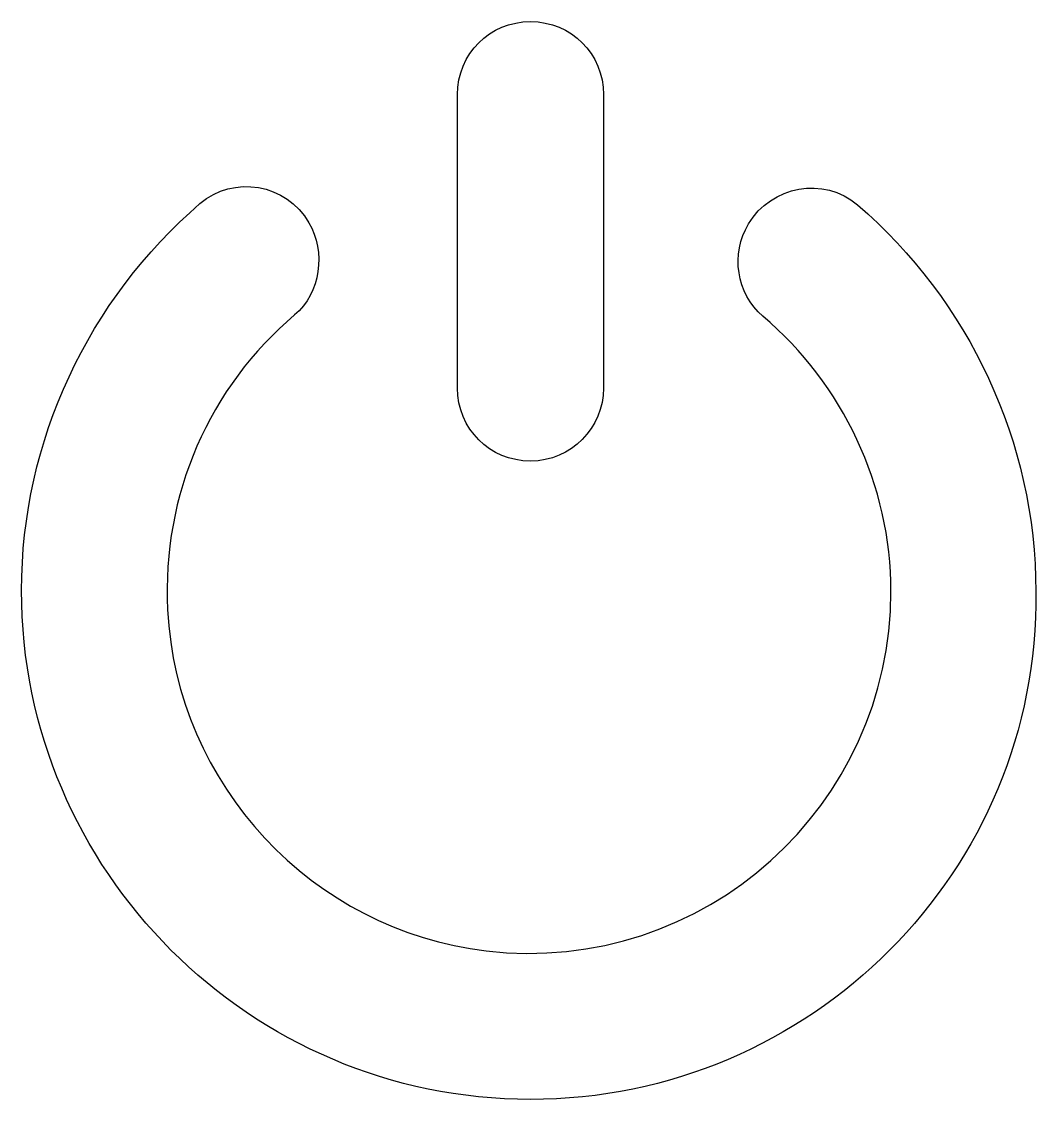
# Model space of a CAD drawing. Extents: x 0.006 to 0.192, y 0 to 0.197.
import ezdxf

# ---------------------------------------------------------------- set-up
doc = ezdxf.new("R2010")
doc.units = 0
doc.layers.add('Layer_1', color=7, linetype='CONTINUOUS')

msp = doc.modelspace()

# ---------------------------------------------------------------- linework, layer by layer
at = {"layer": 'Layer_1', "color": 7}
for p, q in [((0.085407, 0.129923), (0.085407, 0.18351)), ((0.112091, 0.18351), (0.112091, 0.129923)), ((0.098749, 0.116581), (0.098749, 0.116581)), ((0.098748, -0.000002), (0.098749, 0.000002))]:
    msp.add_line(p, q, dxfattribs=at)
for points in [[(0.085407, 0.18351), (0.085407, 0.190947), (0.091312, 0.196852), (0.098749, 0.196852)], [(0.098749, 0.196852), (0.106186, 0.196852), (0.112091, 0.190947), (0.112091, 0.18351)], [(0.038381, 0.163607), (0.044506, 0.168856), (0.054129, 0.167323), (0.058285, 0.160107)], [(0.138558, 0.159888), (0.142714, 0.166887), (0.152338, 0.168637), (0.158462, 0.163384)], [(0.005791, 0.092959), (0.005791, 0.120299), (0.01804, 0.146109), (0.038381, 0.163607)], [(0.158462, 0.163384), (0.178803, 0.145887), (0.191051, 0.120077), (0.191051, 0.092737)], [(0.058285, 0.160107), (0.061348, 0.154857), (0.060472, 0.147202), (0.055661, 0.143266)], [(0.141182, 0.143047), (0.13637, 0.147203), (0.135277, 0.15442), (0.138558, 0.159888)], [(0.055661, 0.143266), (0.040132, 0.130142), (0.031383, 0.110457), (0.032476, 0.08946)], [(0.164585, 0.092741), (0.164585, 0.112207), (0.155836, 0.13058), (0.141182, 0.143047)], [(0.098749, 0.116581), (0.091312, 0.116581), (0.085407, 0.122486), (0.085407, 0.129923)], [(0.112091, 0.129923), (0.112091, 0.122704), (0.106186, 0.116581), (0.098749, 0.116581)], [(0.098749, 0.000002), (0.047568, 0.000002), (0.005791, 0.041778), (0.005791, 0.092959)], [(0.090657, 0.027124), (0.130683, 0.022531), (0.164585, 0.053808), (0.164585, 0.092741)], [(0.191051, 0.092737), (0.191706, 0.041774), (0.149929, -0.000002), (0.098748, -0.000002)], [(0.032476, 0.08946), (0.034007, 0.057526), (0.058942, 0.030842), (0.090657, 0.027124)]]:
    msp.add_open_spline(points, degree=3, dxfattribs=at)

doc.saveas('drawing.dxf')
